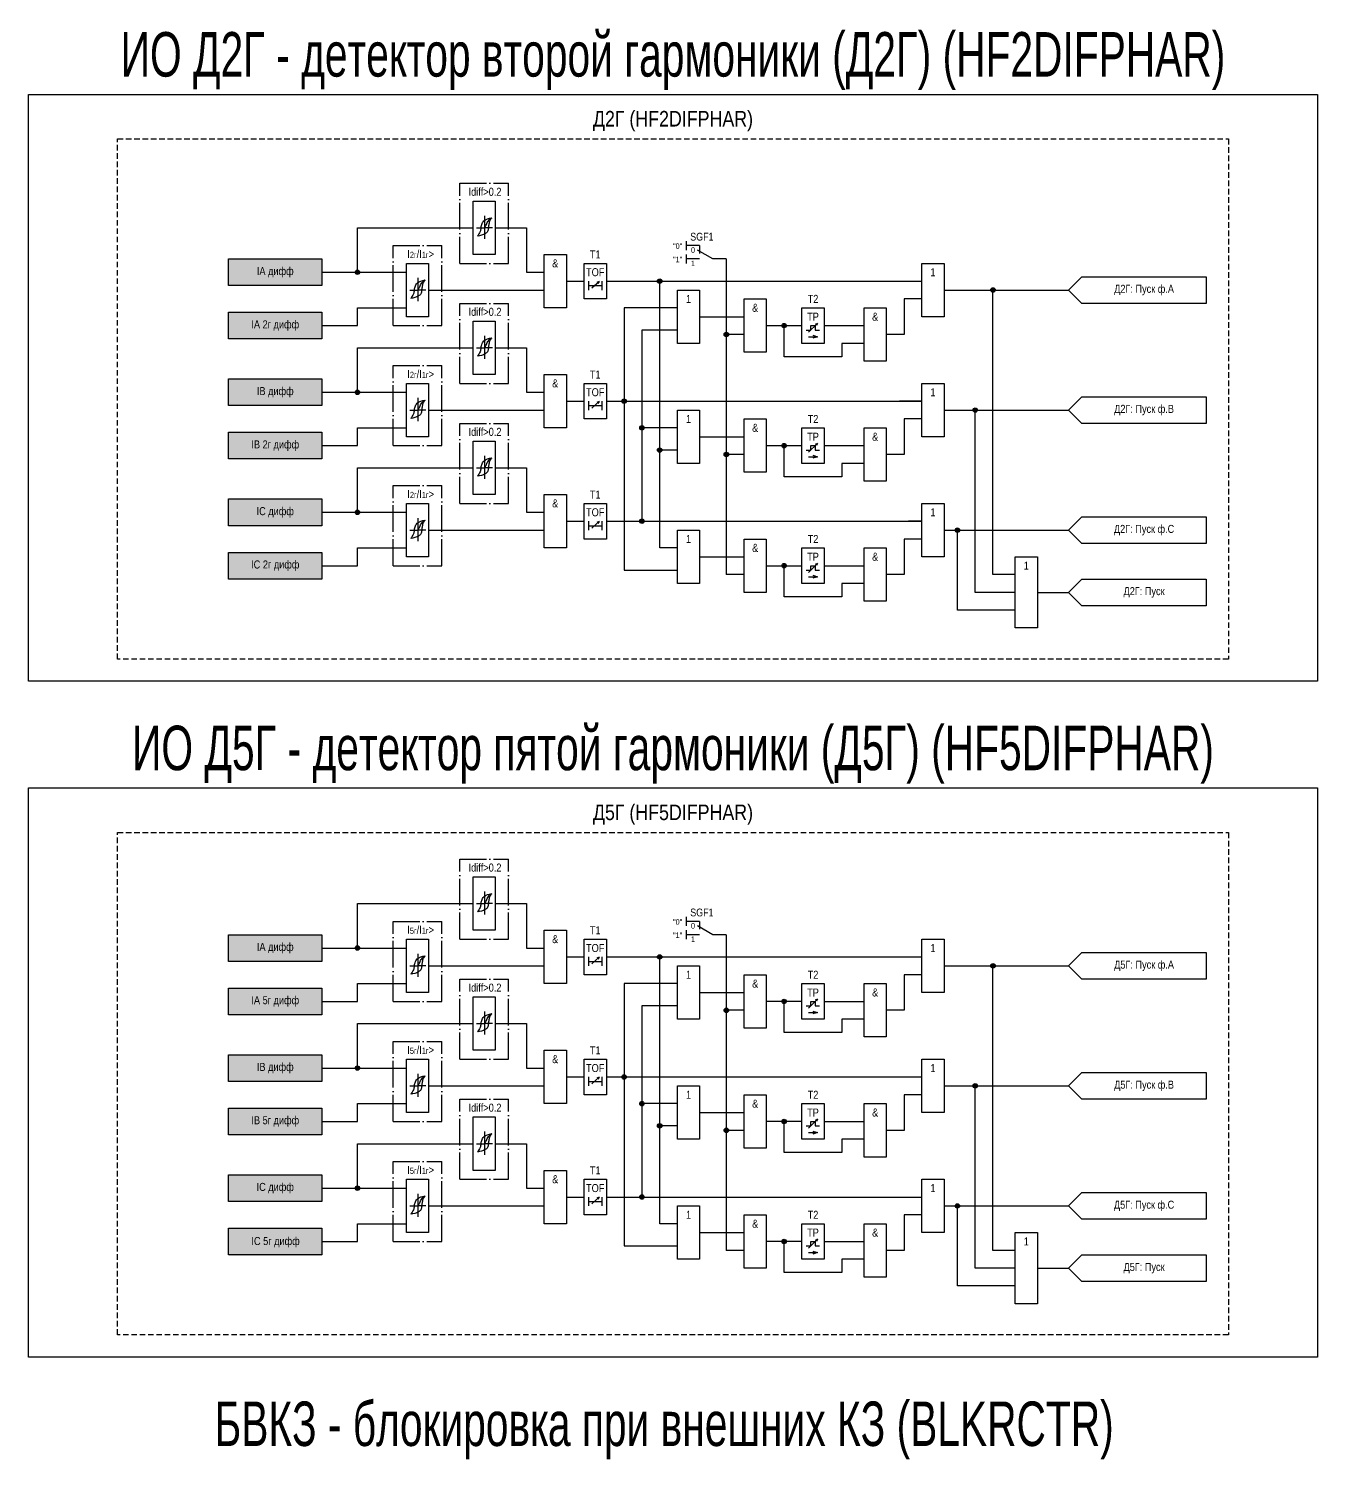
# Model space of a CAD drawing. Header units: millimetres. Extents: x -2824 to 4649, y -997 to 959.
# Drawn here: x 4359 to 4649, y -450 to -128.2 of the extents above; entities that cross this region are included whole.
import ezdxf
from ezdxf.enums import TextEntityAlignment as Align

# ---------------------------------------------------------------- set-up
doc = ezdxf.new("R2010")
doc.units = ezdxf.units.MM
doc.linetypes.add('ACAD_ISO04W100', pattern=[30, 24, -3, 0, -3])
doc.linetypes.add('штриховая2', pattern=[0.375, 0.25, -0.125])
doc.layers.add('Основная', color=7, linetype='Continuous')
doc.styles.add('1.8_Gost_RD', font='ARIALN.TTF', dxfattribs={"height": 1.8})
doc.styles.add('2.5_Gost_RD', font='ARIALN.TTF', dxfattribs={"height": 2.5})
doc.styles.add('3.5_Gost_RD', font='ARIALN.TTF', dxfattribs={"height": 3.5})
doc.styles.add('Вывод', font='ARIALN.TTF', dxfattribs={"height": 2.5})
doc.styles.add('Компонент', font='ARIALN.TTF', dxfattribs={"height": 3.5})

# ---------------------------------------------------------------- blocks, each defined once
blk = doc.blocks.new('Точка')
at = {"ltscale": 100}
h = blk.add_hatch(color=256, dxfattribs=at)
h.dxf.hatch_style = 1
edge = h.paths.add_edge_path()
edge.add_arc((0, 0), 0.5, 0, 360)
blk.add_circle((0, 0), 0.5, dxfattribs=at)
blk = doc.blocks.new('*U32')
at = {"layer": 'Основная', "color": 0}
blk.add_line((0, 0), (7, 4), dxfattribs=at)
at = {"layer": 'Основная', "ltscale": 0.35}
blk.add_line((6, 6), (6, 2.5), dxfattribs=at)
blk = doc.blocks.new('*U42')
at = {"layer": 'Основная', "color": 0}
for p, q in [((-3, 6), (-9, 6)), ((-3, 0), (-9, 0)), ((9, 0), (3, 0))]:
    blk.add_line(p, q, dxfattribs=at)
at = {"layer": 'Основная', "ltscale": 0.25, "xscale": -1}
blk.add_blockref('*U32', (3, 0), dxfattribs=at)
at = {"layer": 'Основная'}
for tag, height, style, p in [('В1', 2.5, 'Вывод', (-13, 6)), ('ОУ', 3.5, 'Компонент', (-2, 10)), ('В2', 2.5, 'Вывод', (-6, 4)), ('В3', 2.5, 'Вывод', (-6, -2))]:
    blk.add_attdef(tag, text='', height=height, dxfattribs=dict(at, style=style)).set_placement(p, align=Align.MIDDLE_CENTER)
blk = doc.blocks.new('*U24')
at = {"layer": 'Основная', "linetype": 'ACAD_ISO04W100', "ltscale": 0.25}
for p, q in [((0, 0), (11, 0)), ((0, -18), (0, 0)), ((11, -18), (11, 0)), ((0, -18), (11, -18))]:
    blk.add_line(p, q, dxfattribs=at)
at = {"layer": 'Основная', "style": 'Компонент'}
blk.add_attdef('ОУ', text='', height=3.5, dxfattribs=at).set_placement((11, 0), align=Align.MIDDLE_CENTER)

msp = doc.modelspace()

# ---------------------------------------------------------------- hatches: boundary and pattern name
at = {"ltscale": 100, "true_color": 0x6bffb3}
h = msp.add_hatch(color=111, dxfattribs=at)
h.dxf.hatch_style = 1
h.paths.add_polyline_path([(4404, -180), (4425, -180), (4425, -186), (4404, -186)])
h = msp.add_hatch(color=111, dxfattribs=at)
h.dxf.hatch_style = 1
h.paths.add_polyline_path([(4404, -192), (4425, -192), (4425, -198), (4404, -198)])
h = msp.add_hatch(color=111, dxfattribs=at)
h.dxf.hatch_style = 1
h.paths.add_polyline_path([(4404, -207), (4425, -207), (4425, -213), (4404, -213)])
h = msp.add_hatch(color=111, dxfattribs=at)
h.dxf.hatch_style = 1
h.paths.add_polyline_path([(4404, -219), (4425, -219), (4425, -225), (4404, -225)])
h = msp.add_hatch(color=111, dxfattribs=at)
h.dxf.hatch_style = 1
h.paths.add_polyline_path([(4404, -234), (4425, -234), (4425, -240), (4404, -240)])
h = msp.add_hatch(color=111, dxfattribs=at)
h.dxf.hatch_style = 1
h.paths.add_polyline_path([(4404, -246), (4425, -246), (4425, -252), (4404, -252)])
h = msp.add_hatch(color=111, dxfattribs=at)
h.dxf.hatch_style = 1
h.paths.add_polyline_path([(4404, -332), (4425, -332), (4425, -338), (4404, -338)])
h = msp.add_hatch(color=111, dxfattribs=at)
h.dxf.hatch_style = 1
h.paths.add_polyline_path([(4404, -344), (4425, -344), (4425, -350), (4404, -350)])
h = msp.add_hatch(color=111, dxfattribs=at)
h.dxf.hatch_style = 1
h.paths.add_polyline_path([(4404, -359), (4425, -359), (4425, -365), (4404, -365)])
h = msp.add_hatch(color=111, dxfattribs=at)
h.dxf.hatch_style = 1
h.paths.add_polyline_path([(4404, -371), (4425, -371), (4425, -377), (4404, -377)])
h = msp.add_hatch(color=111, dxfattribs=at)
h.dxf.hatch_style = 1
h.paths.add_polyline_path([(4404, -386), (4425, -386), (4425, -392), (4404, -392)])
h = msp.add_hatch(color=111, dxfattribs=at)
h.dxf.hatch_style = 1
h.paths.add_polyline_path([(4404.07, -398.17), (4425.07, -398.17), (4425.07, -404.17), (4404.07, -404.17)])

# ---------------------------------------------------------------- linework, layer by layer
at = {"ltscale": 100}
for p, q in [((4516, -180), (4516, -251)), ((4480, -185), (4484, -185)), ((4534.5, -196.5), (4536.5, -194.5)), ((4536.5, -194.5), (4535.99, -194.75)), ((4536.5, -194.5), (4536.26, -194.98)), ((4538, -195), (4547, -195)), ((4534.5, -197.5), (4536.5, -197.5)), ((4480, -212), (4484, -212)), ((4534.5, -223.5), (4536.5, -221.5)), ((4536.5, -221.5), (4535.99, -221.75)), ((4536.5, -221.5), (4536.26, -221.98)), ((4538, -222), (4547, -222)), ((4534.5, -224.5), (4536.5, -224.5)), ((4480, -239), (4484, -239)), ((4534.5, -250.5), (4536.5, -248.5)), ((4536.5, -248.5), (4535.99, -248.75)), ((4536.5, -248.5), (4536.26, -248.98)), ((4538, -249), (4547, -249)), ((4534.5, -251.5), (4536.5, -251.5)), ((4516, -332), (4516, -403)), ((4533, -347), (4525, -347)), ((4534.5, -348.5), (4536.5, -346.5)), ((4536.5, -346.5), (4535.99, -346.75)), ((4536.5, -346.5), (4536.26, -346.98)), ((4538, -347), (4547, -347)), ((4534.5, -349.5), (4536.5, -349.5)), ((4533, -374), (4525, -374)), ((4534.5, -375.5), (4536.5, -373.5)), ((4534.5, -376.5), (4536.5, -376.5)), ((4536.5, -373.5), (4535.99, -373.75)), ((4536.5, -373.5), (4536.26, -373.98)), ((4538, -374), (4547, -374)), ((4533, -401), (4525, -401)), ((4534.5, -402.5), (4536.5, -400.5)), ((4536.5, -400.5), (4535.99, -400.75)), ((4536.5, -400.5), (4536.26, -400.98)), ((4538, -401), (4547, -401)), ((4534.5, -403.5), (4536.5, -403.5))]:
    msp.add_line(p, q, dxfattribs=at)
at = {"color": 7, "ltscale": 100}
for p, q in [((4485.7, -186.54), (4487.37, -185.05)), ((4487.37, -185.05), (4486.85, -185.27)), ((4487.37, -185.05), (4487.11, -185.52)), ((4485.7, -213.54), (4487.37, -212.05)), ((4487.37, -212.05), (4486.85, -212.27)), ((4487.37, -212.05), (4487.11, -212.52)), ((4485.7, -240.54), (4487.37, -239.05)), ((4487.37, -239.05), (4486.85, -239.27)), ((4487.37, -239.05), (4487.11, -239.52)), ((4485.7, -338.54), (4487.37, -337.05)), ((4487.37, -337.05), (4486.85, -337.27)), ((4487.37, -337.05), (4487.11, -337.52)), ((4485.7, -365.54), (4487.37, -364.05)), ((4487.37, -364.05), (4486.85, -364.27)), ((4487.37, -364.05), (4487.11, -364.52)), ((4485.7, -392.54), (4487.37, -391.05)), ((4487.37, -391.05), (4486.85, -391.27)), ((4487.37, -391.05), (4487.11, -391.52))]:
    msp.add_line(p, q, dxfattribs=at)
at = {"ltscale": 100}
for points in [[(4359, -143), (4649, -143), (4649, -275), (4359, -275)], [(4404, -180), (4425, -180), (4425, -186), (4404, -186)], [(4484, -181), (4489, -181), (4489, -189), (4484, -189)], [(4404, -192), (4425, -192), (4425, -198), (4404, -198)], [(4533, -191), (4538, -191), (4538, -199), (4533, -199)], [(4404, -207), (4425, -207), (4425, -213), (4404, -213)], [(4484, -208), (4489, -208), (4489, -216), (4484, -216)], [(4533, -218), (4538, -218), (4538, -226), (4533, -226)], [(4404, -219), (4425, -219), (4425, -225), (4404, -225)], [(4404, -234), (4425, -234), (4425, -240), (4404, -240)], [(4484, -235), (4489, -235), (4489, -243), (4484, -243)], [(4404, -246), (4425, -246), (4425, -252), (4404, -252)], [(4533, -245), (4538, -245), (4538, -253), (4533, -253)], [(4581, -247), (4586, -247), (4586, -263), (4581, -263)], [(4359, -299), (4649, -299), (4649, -427), (4359, -427)], [(4404, -332), (4425, -332), (4425, -338), (4404, -338)], [(4484, -333), (4489, -333), (4489, -341), (4484, -341)], [(4404, -344), (4425, -344), (4425, -350), (4404, -350)], [(4533, -343), (4538, -343), (4538, -351), (4533, -351)], [(4404, -359), (4425, -359), (4425, -365), (4404, -365)], [(4484, -360), (4489, -360), (4489, -368), (4484, -368)], [(4533, -370), (4538, -370), (4538, -378), (4533, -378)], [(4404, -371), (4425, -371), (4425, -377), (4404, -377)], [(4404, -386), (4425, -386), (4425, -392), (4404, -392)], [(4484, -387), (4489, -387), (4489, -395), (4484, -395)], [(4404, -398), (4425, -398), (4425, -404), (4404, -404)], [(4533, -397), (4538, -397), (4538, -405), (4533, -405)], [(4581, -399), (4586, -399), (4586, -415), (4581, -415)]]:
    msp.add_lwpolyline(points, close=True, dxfattribs=at)
for points in [[(4433, -183), (4433, -173), (4459, -173)], [(4464, -173), (4471, -173), (4471, -183), (4475, -183)], [(4485, -185), (4485, -187)], [(4485, -186), (4488, -186)], [(4488, -185), (4488, -187)], [(4489, -185), (4560, -185)], [(4505, -245), (4501, -245), (4501, -185)], [(4560, -189), (4556, -189), (4556, -197), (4552, -197)], [(4565, -187), (4593, -187)], [(4581, -251), (4576, -251), (4576, -187)], [(4425, -195), (4433, -195), (4433, -191), (4444, -191)], [(4505, -191), (4493, -191), (4493, -250), (4505, -250)], [(4510, -193), (4520, -193)], [(4505, -196), (4497, -196), (4497, -239)], [(4525, -195), (4533, -195)], [(4547, -199), (4542, -199), (4542, -202), (4529, -202), (4529, -195)], [(4520, -197), (4516, -197)], [(4535.5, -197.17), (4536.5, -197.5), (4535.5, -197.83)], [(4433, -210), (4433, -200), (4459, -200)], [(4464, -200), (4471, -200), (4471, -210), (4475, -210)], [(4485, -212), (4485, -214)], [(4488, -212), (4488, -214)], [(4489, -212), (4560, -212)], [(4560, -212), (4555, -212)], [(4485, -213), (4488, -213)], [(4565, -214), (4593, -214)], [(4581, -255), (4572, -255), (4572, -214)], [(4425, -222), (4433, -222), (4433, -218), (4444, -218)], [(4505, -218), (4497, -218)], [(4560, -216), (4556, -216), (4556, -224), (4552, -224)], [(4560, -216), (4556, -216)], [(4510, -220), (4520, -220)], [(4525, -222), (4533, -222)], [(4547, -226), (4542, -226), (4542, -229), (4529, -229), (4529, -222)], [(4505, -223), (4501, -223)], [(4520, -224), (4516, -224)], [(4535.5, -224.17), (4536.5, -224.5), (4535.5, -224.83)], [(4433, -237), (4433, -227), (4459, -227)], [(4464, -227), (4471, -227), (4471, -237), (4475, -237)], [(4485, -239), (4485, -241)], [(4485, -240), (4488, -240)], [(4488, -239), (4488, -241)], [(4489, -239), (4560, -239)], [(4560, -239), (4557, -239)], [(4565, -241), (4593, -241)], [(4581, -259), (4568, -259), (4568, -241)], [(4560, -243), (4556, -243), (4556, -251), (4552, -251)], [(4425, -249), (4433, -249), (4433, -245), (4444, -245)], [(4505, -245), (4502, -245)], [(4510, -247), (4520, -247)], [(4520, -251), (4516, -251)], [(4525, -249), (4533, -249)], [(4547, -253), (4542, -253), (4542, -256), (4529, -256), (4529, -249)], [(4535.5, -251.17), (4536.5, -251.5), (4535.5, -251.83)], [(4586, -255), (4593, -255)], [(4433, -335), (4433, -325), (4459, -325)], [(4464, -325), (4471, -325), (4471, -335), (4475, -335)], [(4485, -337), (4485, -339)], [(4488, -337), (4488, -339)], [(4489, -337), (4560, -337)], [(4505, -397), (4501, -397), (4501, -337)], [(4485, -338), (4488, -338)], [(4560, -341), (4556, -341), (4556, -349), (4552, -349)], [(4565, -339), (4593, -339)], [(4581, -403), (4576, -403), (4576, -339)], [(4425, -347), (4433, -347), (4433, -343), (4444, -343)], [(4505, -343), (4493, -343), (4493, -402), (4505, -402)], [(4510, -345), (4520, -345)], [(4547, -351), (4542, -351), (4542, -354), (4529, -354), (4529, -347)], [(4505, -348), (4497, -348), (4497, -391)], [(4520, -349), (4516, -349)], [(4535.5, -349.17), (4536.5, -349.5), (4535.5, -349.83)], [(4433, -362), (4433, -352), (4459, -352)], [(4464, -352), (4471, -352), (4471, -362), (4475, -362)], [(4485, -364), (4485, -366)], [(4485, -365), (4488, -365)], [(4488, -364), (4488, -366)], [(4489, -364), (4560, -364)], [(4565, -366), (4593, -366)], [(4581, -407), (4572, -407), (4572, -366)], [(4425, -374), (4433, -374), (4433, -370), (4444, -370)], [(4505, -370), (4497, -370)], [(4560, -368), (4556, -368), (4556, -376), (4552, -376)], [(4510, -372), (4520, -372)], [(4505, -375), (4501, -375)], [(4520, -376), (4516, -376)], [(4547, -378), (4542, -378), (4542, -381), (4529, -381), (4529, -374)], [(4535.5, -376.17), (4536.5, -376.5), (4535.5, -376.83)], [(4433, -389), (4433, -379), (4459, -379)], [(4464, -379), (4471, -379), (4471, -389), (4475, -389)], [(4485, -391), (4485, -393)], [(4485, -392), (4488, -392)], [(4488, -391), (4488, -393)], [(4489, -391), (4560, -391)], [(4560, -395), (4556, -395), (4556, -403), (4552, -403)], [(4565, -393), (4593, -393)], [(4581, -411), (4568, -411), (4568, -393)], [(4425, -401), (4433, -401), (4433, -397), (4444, -397)], [(4505, -397), (4502, -397)], [(4510, -399), (4520, -399)], [(4547, -405), (4542, -405), (4542, -408), (4529, -408), (4529, -401)], [(4520, -403), (4516, -403)], [(4535.5, -403.17), (4536.5, -403.5), (4535.5, -403.83)], [(4586, -407), (4593, -407)]]:
    msp.add_lwpolyline(points, dxfattribs=at)
at = {"color": 7, "ltscale": 100}
for points in [[(4534, -196), (4535, -196), (4535, -195), (4536, -195), (4536, -196), (4537, -196)], [(4534, -223), (4535, -223), (4535, -222), (4536, -222), (4536, -223), (4537, -223)], [(4534, -250), (4535, -250), (4535, -249), (4536, -249), (4536, -250), (4537, -250)], [(4534, -348), (4535, -348), (4535, -347), (4536, -347), (4536, -348), (4537, -348)], [(4534, -375), (4535, -375), (4535, -374), (4536, -374), (4536, -375), (4537, -375)], [(4534, -402), (4535, -402), (4535, -401), (4536, -401), (4536, -402), (4537, -402)]]:
    msp.add_lwpolyline(points, dxfattribs=at)
at = {"layer": 'Основная', "ltscale": 100}
for p, q in [((4459, -168.5), (4459, -167)), ((4459, -167), (4464, -167)), ((4464, -167), (4464, -173)), ((4459, -176), (4459, -168)), ((4464, -173), (4464, -179)), ((4459, -179), (4459, -176)), ((4507, -176), (4507, -178)), ((4464, -179), (4459, -179)), ((4507, -179), (4507, -181)), ((4444, -182.5), (4444, -181)), ((4444, -181), (4449, -181)), ((4444, -190), (4444, -182)), ((4449, -181), (4449, -187)), ((4449, -187), (4475, -187)), ((4449, -187), (4449, -193)), ((4444, -193), (4444, -190)), ((4449, -193), (4444, -193)), ((4459, -195.5), (4459, -194)), ((4459, -194), (4464, -194)), ((4459, -203), (4459, -195)), ((4464, -194), (4464, -200)), ((4464, -200), (4464, -206)), ((4459, -206), (4459, -203)), ((4444, -209.5), (4444, -208)), ((4444, -208), (4449, -208)), ((4444, -217), (4444, -209)), ((4449, -208), (4449, -214)), ((4464, -206), (4459, -206)), ((4449, -214), (4475, -214)), ((4449, -214), (4449, -220)), ((4449, -214), (4475, -214)), ((4444, -220), (4444, -217)), ((4449, -220), (4444, -220)), ((4459, -230), (4459, -221)), ((4459, -221), (4464, -221)), ((4464, -221), (4464, -227)), ((4464, -227), (4464, -233)), ((4459, -233), (4459, -230)), ((4464, -233), (4459, -233)), ((4444, -236.5), (4444, -235)), ((4444, -235), (4449, -235)), ((4444, -244), (4444, -236)), ((4449, -235), (4449, -241)), ((4449, -241), (4475, -241)), ((4449, -241), (4449, -247)), ((4444, -247), (4444, -244)), ((4449, -247), (4444, -247)), ((4459, -320.5), (4459, -319)), ((4459, -319), (4464, -319)), ((4459, -328), (4459, -320)), ((4464, -319), (4464, -325)), ((4464, -325), (4464, -331)), ((4459, -331), (4459, -328)), ((4507, -328), (4507, -330)), ((4464, -331), (4459, -331)), ((4507, -331), (4507, -333)), ((4444, -334.5), (4444, -333)), ((4444, -333), (4449, -333)), ((4444, -342), (4444, -334)), ((4449, -333), (4449, -339)), ((4480, -337), (4484, -337)), ((4449, -339), (4475, -339)), ((4449, -339), (4449, -345)), ((4444, -345), (4444, -342)), ((4449, -345), (4444, -345)), ((4459, -347.5), (4459, -346)), ((4459, -346), (4464, -346)), ((4459, -355), (4459, -347)), ((4464, -346), (4464, -352)), ((4464, -352), (4464, -358)), ((4459, -358), (4459, -355)), ((4444, -361.5), (4444, -360)), ((4444, -360), (4449, -360)), ((4449, -360), (4449, -366)), ((4464, -358), (4459, -358)), ((4444, -369), (4444, -361)), ((4449, -366), (4475, -366)), ((4449, -366), (4449, -372)), ((4449, -366), (4475, -366)), ((4480, -364), (4484, -364)), ((4444, -372), (4444, -369)), ((4449, -372), (4444, -372)), ((4459, -382), (4459, -373)), ((4459, -373), (4464, -373)), ((4464, -373), (4464, -379)), ((4464, -379), (4464, -385)), ((4459, -385), (4459, -382)), ((4464, -385), (4459, -385)), ((4444, -388.5), (4444, -387)), ((4444, -387), (4449, -387)), ((4444, -396), (4444, -388)), ((4449, -387), (4449, -393)), ((4480, -391), (4484, -391)), ((4449, -393), (4475, -393)), ((4449, -393), (4449, -399)), ((4444, -399), (4444, -396)), ((4449, -399), (4444, -399))]:
    msp.add_line(p, q, dxfattribs=at)
at = {"layer": 'Основная'}
for p, q in [((4461.6, -170.28), (4461.6, -175.48)), ((4446.6, -184.28), (4446.6, -189.48)), ((4461.6, -197.28), (4461.6, -202.48)), ((4446.6, -211.28), (4446.6, -216.48)), ((4461.6, -224.28), (4461.6, -229.48)), ((4446.6, -238.28), (4446.6, -243.48)), ((4461.6, -322.28), (4461.6, -327.48)), ((4446.6, -336.28), (4446.6, -341.48)), ((4461.6, -349.28), (4461.6, -354.48)), ((4446.6, -363.28), (4446.6, -368.48)), ((4461.6, -376.28), (4461.6, -381.48)), ((4446.6, -390.28), (4446.6, -395.48))]:
    msp.add_line(p, q, dxfattribs=at)
at = {"layer": 'Основная', "color": 7, "ltscale": 100}
for p, q in [((4459.79, -173), (4461.6, -173)), ((4463.42, -173), (4461.6, -173)), ((4425, -183), (4444, -183)), ((4444.79, -187), (4446.6, -187)), ((4448.42, -187), (4446.6, -187)), ((4459.79, -200), (4461.6, -200)), ((4463.42, -200), (4461.6, -200)), ((4425, -210), (4444, -210)), ((4444.79, -214), (4446.6, -214)), ((4448.42, -214), (4446.6, -214)), ((4459.79, -227), (4461.6, -227)), ((4463.42, -227), (4461.6, -227)), ((4425, -237), (4444, -237)), ((4444.79, -241), (4446.6, -241)), ((4448.42, -241), (4446.6, -241)), ((4459.79, -325), (4461.6, -325)), ((4463.42, -325), (4461.6, -325)), ((4425, -335), (4444, -335)), ((4444.79, -339), (4446.6, -339)), ((4448.42, -339), (4446.6, -339)), ((4459.79, -352), (4461.6, -352)), ((4463.42, -352), (4461.6, -352)), ((4425, -362), (4444, -362)), ((4444.79, -366), (4446.6, -366)), ((4448.42, -366), (4446.6, -366)), ((4459.79, -379), (4461.6, -379)), ((4463.42, -379), (4461.6, -379)), ((4425, -389), (4444, -389)), ((4444.79, -393), (4446.6, -393)), ((4448.42, -393), (4446.6, -393))]:
    msp.add_line(p, q, dxfattribs=at)
at = {"layer": 'Основная', "linetype": 'штриховая2', "ltscale": 5}
for points in [[(4379, -153), (4629, -153), (4629, -270), (4379, -270)], [(4379, -309), (4629, -309), (4629, -422), (4379, -422)]]:
    msp.add_lwpolyline(points, close=True, dxfattribs=at)
at = {"layer": 'Основная', "ltscale": 100}
for points in [[(4475, -179), (4480, -179), (4480, -191), (4475, -191)], [(4560, -181), (4565, -181), (4565, -193), (4560, -193)], [(4505, -187), (4510, -187), (4510, -199), (4505, -199)], [(4520, -189), (4525, -189), (4525, -201), (4520, -201)], [(4547, -191), (4552, -191), (4552, -203), (4547, -203)], [(4475, -206), (4480, -206), (4480, -218), (4475, -218)], [(4560, -208), (4565, -208), (4565, -220), (4560, -220)], [(4505, -214), (4510, -214), (4510, -226), (4505, -226)], [(4520, -216), (4525, -216), (4525, -228), (4520, -228)], [(4547, -218), (4552, -218), (4552, -230), (4547, -230)], [(4475, -233), (4480, -233), (4480, -245), (4475, -245)], [(4560, -235), (4565, -235), (4565, -247), (4560, -247)], [(4505, -241), (4510, -241), (4510, -253), (4505, -253)], [(4520, -243), (4525, -243), (4525, -255), (4520, -255)], [(4547, -245), (4552, -245), (4552, -257), (4547, -257)], [(4475, -331), (4480, -331), (4480, -343), (4475, -343)], [(4560, -333), (4565, -333), (4565, -345), (4560, -345)], [(4505, -339), (4510, -339), (4510, -351), (4505, -351)], [(4520, -341), (4525, -341), (4525, -353), (4520, -353)], [(4547, -343), (4552, -343), (4552, -355), (4547, -355)], [(4475, -358), (4480, -358), (4480, -370), (4475, -370)], [(4560, -360), (4565, -360), (4565, -372), (4560, -372)], [(4505, -366), (4510, -366), (4510, -378), (4505, -378)], [(4520, -368), (4525, -368), (4525, -380), (4520, -380)], [(4547, -370), (4552, -370), (4552, -382), (4547, -382)], [(4475, -385), (4480, -385), (4480, -397), (4475, -397)], [(4560, -387), (4565, -387), (4565, -399), (4560, -399)], [(4505, -393), (4510, -393), (4510, -405), (4505, -405)], [(4520, -395), (4525, -395), (4525, -407), (4520, -407)], [(4547, -397), (4552, -397), (4552, -409), (4547, -409)]]:
    msp.add_lwpolyline(points, close=True, dxfattribs=at)
at = {"layer": 'Основная', "color": 0, "ltscale": 100}
for points in [[(4624, -184), (4624, -190), (4596, -190), (4593, -187), (4596, -184)], [(4624, -211), (4624, -217), (4596, -217), (4593, -214), (4596, -211)], [(4624, -238), (4624, -244), (4596, -244), (4593, -241), (4596, -238)], [(4624, -252), (4624, -258), (4596, -258), (4593, -255), (4596, -252)], [(4624, -336), (4624, -342), (4596, -342), (4593, -339), (4596, -336)], [(4624, -363), (4624, -369), (4596, -369), (4593, -366), (4596, -363)], [(4624, -390), (4624, -396), (4596, -396), (4593, -393), (4596, -390)], [(4624, -404), (4624, -410), (4596, -410), (4593, -407), (4596, -404)]]:
    msp.add_lwpolyline(points, close=True, dxfattribs=at)
at = {"layer": 'Основная'}
for points in [[(4460.8, -173.08), (4460.6, -173.87), (4460, -174.88)], [(4462.48, -173.08), (4462.25, -173.87), (4461.76, -174.33), (4460, -174.88)], [(4460.8, -173.08), (4460.95, -172.29), (4461.44, -171.46), (4463.2, -170.74)], [(4461.6, -173), (4462, -172.28), (4462.47, -171.4), (4463.2, -170.74)], [(4462.48, -173.08), (4462.6, -172.29), (4462.81, -171.46), (4463.2, -170.74)], [(4445.8, -187.08), (4445.95, -186.29), (4446.44, -185.46), (4448.2, -184.74)], [(4446.6, -187), (4447, -186.28), (4447.47, -185.4), (4448.2, -184.74)], [(4447.48, -187.08), (4447.6, -186.29), (4447.81, -185.46), (4448.2, -184.74)], [(4445.8, -187.08), (4445.6, -187.87), (4445, -188.88)], [(4447.48, -187.08), (4447.25, -187.87), (4446.76, -188.33), (4445, -188.88)], [(4460.8, -200.08), (4460.95, -199.29), (4461.44, -198.46), (4463.2, -197.74)], [(4461.6, -200), (4462, -199.28), (4462.47, -198.4), (4463.2, -197.74)], [(4462.48, -200.08), (4462.6, -199.29), (4462.81, -198.46), (4463.2, -197.74)], [(4460.8, -200.08), (4460.6, -200.87), (4460, -201.88)], [(4462.48, -200.08), (4462.25, -200.87), (4461.76, -201.33), (4460, -201.88)], [(4445.8, -214.08), (4445.95, -213.29), (4446.44, -212.46), (4448.2, -211.74)], [(4446.6, -214), (4447, -213.28), (4447.47, -212.4), (4448.2, -211.74)], [(4447.48, -214.08), (4447.6, -213.29), (4447.81, -212.46), (4448.2, -211.74)], [(4445.8, -214.08), (4445.6, -214.87), (4445, -215.88)], [(4447.48, -214.08), (4447.25, -214.87), (4446.76, -215.33), (4445, -215.88)], [(4460.8, -227.08), (4460.95, -226.29), (4461.44, -225.46), (4463.2, -224.74)], [(4461.6, -227), (4462, -226.28), (4462.47, -225.4), (4463.2, -224.74)], [(4462.48, -227.08), (4462.6, -226.29), (4462.81, -225.46), (4463.2, -224.74)], [(4460.8, -227.08), (4460.6, -227.87), (4460, -228.88)], [(4462.48, -227.08), (4462.25, -227.87), (4461.76, -228.33), (4460, -228.88)], [(4445.8, -241.08), (4445.6, -241.87), (4445, -242.88)], [(4447.48, -241.08), (4447.25, -241.87), (4446.76, -242.33), (4445, -242.88)], [(4445.8, -241.08), (4445.95, -240.29), (4446.44, -239.46), (4448.2, -238.74)], [(4446.6, -241), (4447, -240.28), (4447.47, -239.4), (4448.2, -238.74)], [(4447.48, -241.08), (4447.6, -240.29), (4447.81, -239.46), (4448.2, -238.74)], [(4460.8, -325.08), (4460.95, -324.29), (4461.44, -323.46), (4463.2, -322.74)], [(4461.6, -325), (4462, -324.28), (4462.47, -323.4), (4463.2, -322.74)], [(4462.48, -325.08), (4462.6, -324.29), (4462.81, -323.46), (4463.2, -322.74)], [(4460.8, -325.08), (4460.6, -325.87), (4460, -326.88)], [(4462.48, -325.08), (4462.25, -325.87), (4461.76, -326.33), (4460, -326.88)], [(4445.8, -339.08), (4445.95, -338.29), (4446.44, -337.46), (4448.2, -336.74)], [(4446.6, -339), (4447, -338.28), (4447.47, -337.4), (4448.2, -336.74)], [(4447.48, -339.08), (4447.6, -338.29), (4447.81, -337.46), (4448.2, -336.74)], [(4445.8, -339.08), (4445.6, -339.87), (4445, -340.88)], [(4447.48, -339.08), (4447.25, -339.87), (4446.76, -340.33), (4445, -340.88)], [(4460.8, -352.08), (4460.95, -351.29), (4461.44, -350.46), (4463.2, -349.74)], [(4461.6, -352), (4462, -351.28), (4462.47, -350.4), (4463.2, -349.74)], [(4462.48, -352.08), (4462.6, -351.29), (4462.81, -350.46), (4463.2, -349.74)], [(4460.8, -352.08), (4460.6, -352.87), (4460, -353.88)], [(4462.48, -352.08), (4462.25, -352.87), (4461.76, -353.33), (4460, -353.88)], [(4445.8, -366.08), (4445.6, -366.87), (4445, -367.88)], [(4447.48, -366.08), (4447.25, -366.87), (4446.76, -367.33), (4445, -367.88)], [(4445.8, -366.08), (4445.95, -365.29), (4446.44, -364.46), (4448.2, -363.74)], [(4446.6, -366), (4447, -365.28), (4447.47, -364.4), (4448.2, -363.74)], [(4447.48, -366.08), (4447.6, -365.29), (4447.81, -364.46), (4448.2, -363.74)], [(4460.8, -379.08), (4460.6, -379.87), (4460, -380.88)], [(4462.48, -379.08), (4462.25, -379.87), (4461.76, -380.33), (4460, -380.88)], [(4460.8, -379.08), (4460.95, -378.29), (4461.44, -377.46), (4463.2, -376.74)], [(4461.6, -379), (4462, -378.28), (4462.47, -377.4), (4463.2, -376.74)], [(4462.48, -379.08), (4462.6, -378.29), (4462.81, -377.46), (4463.2, -376.74)], [(4445.8, -393.08), (4445.95, -392.29), (4446.44, -391.46), (4448.2, -390.74)], [(4446.6, -393), (4447, -392.28), (4447.47, -391.4), (4448.2, -390.74)], [(4447.48, -393.08), (4447.6, -392.29), (4447.81, -391.46), (4448.2, -390.74)], [(4445.8, -393.08), (4445.6, -393.87), (4445, -394.88)], [(4447.48, -393.08), (4447.25, -393.87), (4446.76, -394.33), (4445, -394.88)]]:
    msp.add_spline(points, degree=3, dxfattribs=at)

# ---------------------------------------------------------------- block references
at = {"layer": 'Основная', "ltscale": 0.25}
for p in [(4456, -163), (4441, -177), (4456, -190), (4441, -204), (4456, -217), (4441, -231), (4456, -315), (4441, -329), (4456, -342), (4441, -356), (4456, -369), (4441, -383)]:
    msp.add_blockref('*U24', p, dxfattribs=at)
ref = msp.add_blockref('*U42', (4511.5, -180), dxfattribs=dict(at, xscale=0.5, yscale=0.5, zscale=0.5))
ref.add_attrib('ОУ', 'SGF1', dxfattribs={"height": 1.75, "style": 'Компонент'}).set_placement((4510.5, -175), align=Align.MIDDLE_CENTER)
ref.add_attrib('В2', '0', dxfattribs={"height": 1.25, "style": 'Вывод'}).set_placement((4508.5, -178), align=Align.MIDDLE_CENTER)
ref.add_attrib('В3', '1', dxfattribs={"height": 1.25, "style": 'Вывод'}).set_placement((4508.5, -181), align=Align.MIDDLE_CENTER)
at = {"layer": 'Основная', "ltscale": 100}
for p in [(4433, -183), (4501, -185), (4576, -187), (4529, -195), (4516, -197), (4433, -210), (4493, -212), (4572, -214), (4497, -218), (4529, -222), (4501, -223), (4516, -224), (4433, -237), (4497, -239), (4568, -241), (4529, -249), (4433, -335), (4501, -337), (4576, -339), (4529, -347), (4516, -349), (4433, -362), (4493, -364), (4572, -366), (4497, -370), (4501, -375), (4516, -376), (4529, -374), (4433, -389), (4497, -391), (4568, -393), (4529, -401)]:
    msp.add_blockref('Точка', p, dxfattribs=at)
at = {"layer": 'Основная', "ltscale": 0.25}
ref = msp.add_blockref('*U42', (4511.5, -332), dxfattribs=dict(at, xscale=0.5, yscale=0.5, zscale=0.5))
ref.add_attrib('ОУ', 'SGF1', dxfattribs={"height": 1.75, "style": 'Компонент'}).set_placement((4510.5, -327), align=Align.MIDDLE_CENTER)
ref.add_attrib('В2', '0', dxfattribs={"height": 1.25, "style": 'Вывод'}).set_placement((4508.5, -330), align=Align.MIDDLE_CENTER)
ref.add_attrib('В3', '1', dxfattribs={"height": 1.25, "style": 'Вывод'}).set_placement((4508.5, -333), align=Align.MIDDLE_CENTER)

# ---------------------------------------------------------------- texts
at = {"color": 2, "ltscale": 100, "insert": (4504, -135.5), "char_height": 10, "width": 290, "attachment_point": 5, "style": '3.5_Gost_RD'}
msp.add_mtext('{\\W0.8;\\C3;ИО Д2Г - детектор второй гармоники (Д2Г) (HF2DIFPHAR)}', dxfattribs=at)
at = {"color": 30, "ltscale": 100, "attachment_point": 5, "style": '3.5_Gost_RD'}
for s, insert, char_height, width in [('\\pt108.5;Д2Г (HF2DIFPHAR)', (4504, -149), 3.5, 250), ('{\\W0.8;\\C3;ИО Д5Г - детектор пятой гармоники (Д5Г) (HF5DIFPHAR)}', (4504, -291.5), 10, 290), ('\\pt108.5;Д5Г (HF5DIFPHAR)', (4504, -305), 3.5, 250), ('{\\W0.8;\\C3;БВКЗ - блокировка при внешних КЗ (BLKRCTR)}', (4502, -443.5), 10, 290)]:
    msp.add_mtext(s, dxfattribs=dict(at, insert=insert, char_height=char_height, width=width))
at = {"ltscale": 100, "char_height": 1.8, "attachment_point": 5}
for s, insert, width, style in [('T1', (4486.5, -179), 5, '2.5_Gost_RD'), ('IA дифф', (4414.5, -183), 21, '1.8_Gost_RD'), ('TOF', (4486.5, -183), 5, '2.5_Gost_RD'), ('T2', (4535.5, -189), 5, '2.5_Gost_RD'), ('TP', (4535.5, -193), 5, '2.5_Gost_RD'), ('IA 2г дифф', (4414.5, -195), 21, '1.8_Gost_RD'), ('T1', (4486.5, -206), 5, '2.5_Gost_RD'), ('IB дифф', (4414.5, -210), 21, '1.8_Gost_RD'), ('TOF', (4486.5, -210), 5, '2.5_Gost_RD'), ('T2', (4535.5, -216), 5, '2.5_Gost_RD'), ('IB 2г дифф', (4414.5, -222), 21, '1.8_Gost_RD'), ('TP', (4535.5, -220), 5, '2.5_Gost_RD'), ('T1', (4486.5, -233), 5, '2.5_Gost_RD'), ('IC дифф', (4414.5, -237), 21, '1.8_Gost_RD'), ('TOF', (4486.5, -237), 5, '2.5_Gost_RD'), ('T2', (4535.5, -243), 5, '2.5_Gost_RD'), ('IC 2г дифф', (4414.5, -249), 21, '1.8_Gost_RD'), ('TP', (4535.5, -247), 5, '2.5_Gost_RD'), ('T1', (4486.5, -331), 5, '2.5_Gost_RD'), ('IA дифф', (4414.5, -335), 21, '1.8_Gost_RD'), ('TOF', (4486.5, -335), 5, '2.5_Gost_RD'), ('T2', (4535.5, -341), 5, '2.5_Gost_RD'), ('TP', (4535.5, -345), 5, '2.5_Gost_RD'), ('IA 5г дифф', (4414.5, -347), 21, '1.8_Gost_RD'), ('T1', (4486.5, -358), 5, '2.5_Gost_RD'), ('IB дифф', (4414.5, -362), 21, '1.8_Gost_RD'), ('TOF', (4486.5, -362), 5, '2.5_Gost_RD'), ('T2', (4535.5, -368), 5, '2.5_Gost_RD'), ('IB 5г дифф', (4414.5, -374), 21, '1.8_Gost_RD'), ('TP', (4535.5, -372), 5, '2.5_Gost_RD'), ('T1', (4486.5, -385), 5, '2.5_Gost_RD'), ('IC дифф', (4414.5, -389), 21, '1.8_Gost_RD'), ('TOF', (4486.5, -389), 5, '2.5_Gost_RD'), ('T2', (4535.5, -395), 5, '2.5_Gost_RD'), ('TP', (4535.5, -399), 5, '2.5_Gost_RD'), ('IC 5г дифф', (4414.57, -401.17), 21, '1.8_Gost_RD')]:
    msp.add_mtext(s, dxfattribs=dict(at, insert=insert, width=width, style=style))
at = {"layer": 'Основная', "color": 7, "ltscale": 100, "char_height": 1.8, "attachment_point": 1, "style": '1.8_Gost_RD'}
for s, insert in [('Idiff{\\C256;>0.2}', (4458, -164)), ('\\pi-0.78314;I{\\H0.77778x;2г\\H1.2857x;/I\\H0.77778x;1г\\H1.2857x;>}', (4445, -178)), ('Idiff{\\C256;>0.2}', (4458, -191)), ('\\pi-0.78314;I{\\H0.77778x;2г\\H1.2857x;/I\\H0.77778x;1г\\H1.2857x;>}', (4445, -205)), ('Idiff{\\C256;>0.2}', (4458, -218)), ('\\pi-0.78314;I{\\H0.77778x;2г\\H1.2857x;/I\\H0.77778x;1г\\H1.2857x;>}', (4445, -232)), ('Idiff{\\C256;>0.2}', (4458, -316)), ('\\pi-0.78314;I{\\H0.77778x;5г\\H1.2857x;/I\\H0.77778x;1г\\H1.2857x;>}', (4445, -330)), ('Idiff{\\C256;>0.2}', (4458, -343)), ('\\pi-0.78314;I{\\H0.77778x;5г\\H1.2857x;/I\\H0.77778x;1г\\H1.2857x;>}', (4445, -357)), ('Idiff{\\C256;>0.2}', (4458, -370)), ('\\pi-0.78314;I{\\H0.77778x;5г\\H1.2857x;/I\\H0.77778x;1г\\H1.2857x;>}', (4445, -384))]:
    msp.add_mtext_dynamic_manual_height_columns(s, width=4, gutter_width=17.5, heights=[0], dxfattribs=dict(at, insert=insert))
at = {"layer": 'Основная', "ltscale": 100, "char_height": 1.25, "attachment_point": 1, "style": '3.5_Gost_RD'}
for s, insert in [('"0"', (4504, -176.5)), ('"1"', (4504, -179.5)), ('"0"', (4504, -328.5)), ('"1"', (4504, -331.5))]:
    msp.add_mtext_dynamic_manual_height_columns(s, width=2, gutter_width=17.5, heights=[0], dxfattribs=dict(at, insert=insert))
at = {"layer": 'Основная', "ltscale": 100, "char_height": 1.8, "width": 5, "attachment_point": 5, "style": '2.5_Gost_RD'}
for s, insert in [('&', (4477.5, -181)), ('1', (4562.5, -183)), ('1', (4507.5, -189)), ('&', (4522.5, -191)), ('&', (4549.5, -193)), ('&', (4477.5, -208)), ('1', (4562.5, -210)), ('1', (4507.5, -216)), ('&', (4522.5, -218)), ('&', (4549.5, -220)), ('&', (4477.5, -235)), ('1', (4562.5, -237)), ('1', (4507.5, -243)), ('&', (4522.5, -245)), ('&', (4549.5, -247)), ('1', (4583.5, -249)), ('&', (4477.5, -333)), ('1', (4562.5, -335)), ('1', (4507.5, -341)), ('&', (4522.5, -343)), ('&', (4549.5, -345)), ('&', (4477.5, -360)), ('1', (4562.5, -362)), ('1', (4507.5, -368)), ('&', (4522.5, -370)), ('&', (4549.5, -372)), ('&', (4477.5, -387)), ('1', (4562.5, -389)), ('1', (4507.5, -395)), ('&', (4522.5, -397)), ('&', (4549.5, -399)), ('1', (4583.5, -401))]:
    msp.add_mtext(s, dxfattribs=dict(at, insert=insert))
at = {"layer": 'Основная', "color": 0, "ltscale": 100, "char_height": 1.8, "width": 28, "attachment_point": 5, "style": '2.5_Gost_RD'}
for s, insert in [('{\\C256;Д2Г: Пуск ф.А}', (4610, -187)), ('{\\C256;Д2Г: Пуск ф.В}', (4610, -214)), ('{\\C256;Д2Г: Пуск ф.С}', (4610, -241)), ('{\\C256;Д2Г: Пуск}', (4610, -255)), ('{\\C256;Д5Г: Пуск ф.А}', (4610, -339)), ('Д5Г: Пуск ф.B', (4610, -366)), ('{\\C256;Д5Г: Пуск ф.C}', (4610, -393)), ('{\\C256;Д5Г: Пуск}', (4610, -407))]:
    msp.add_mtext(s, dxfattribs=dict(at, insert=insert))

doc.saveas('drawing.dxf')
